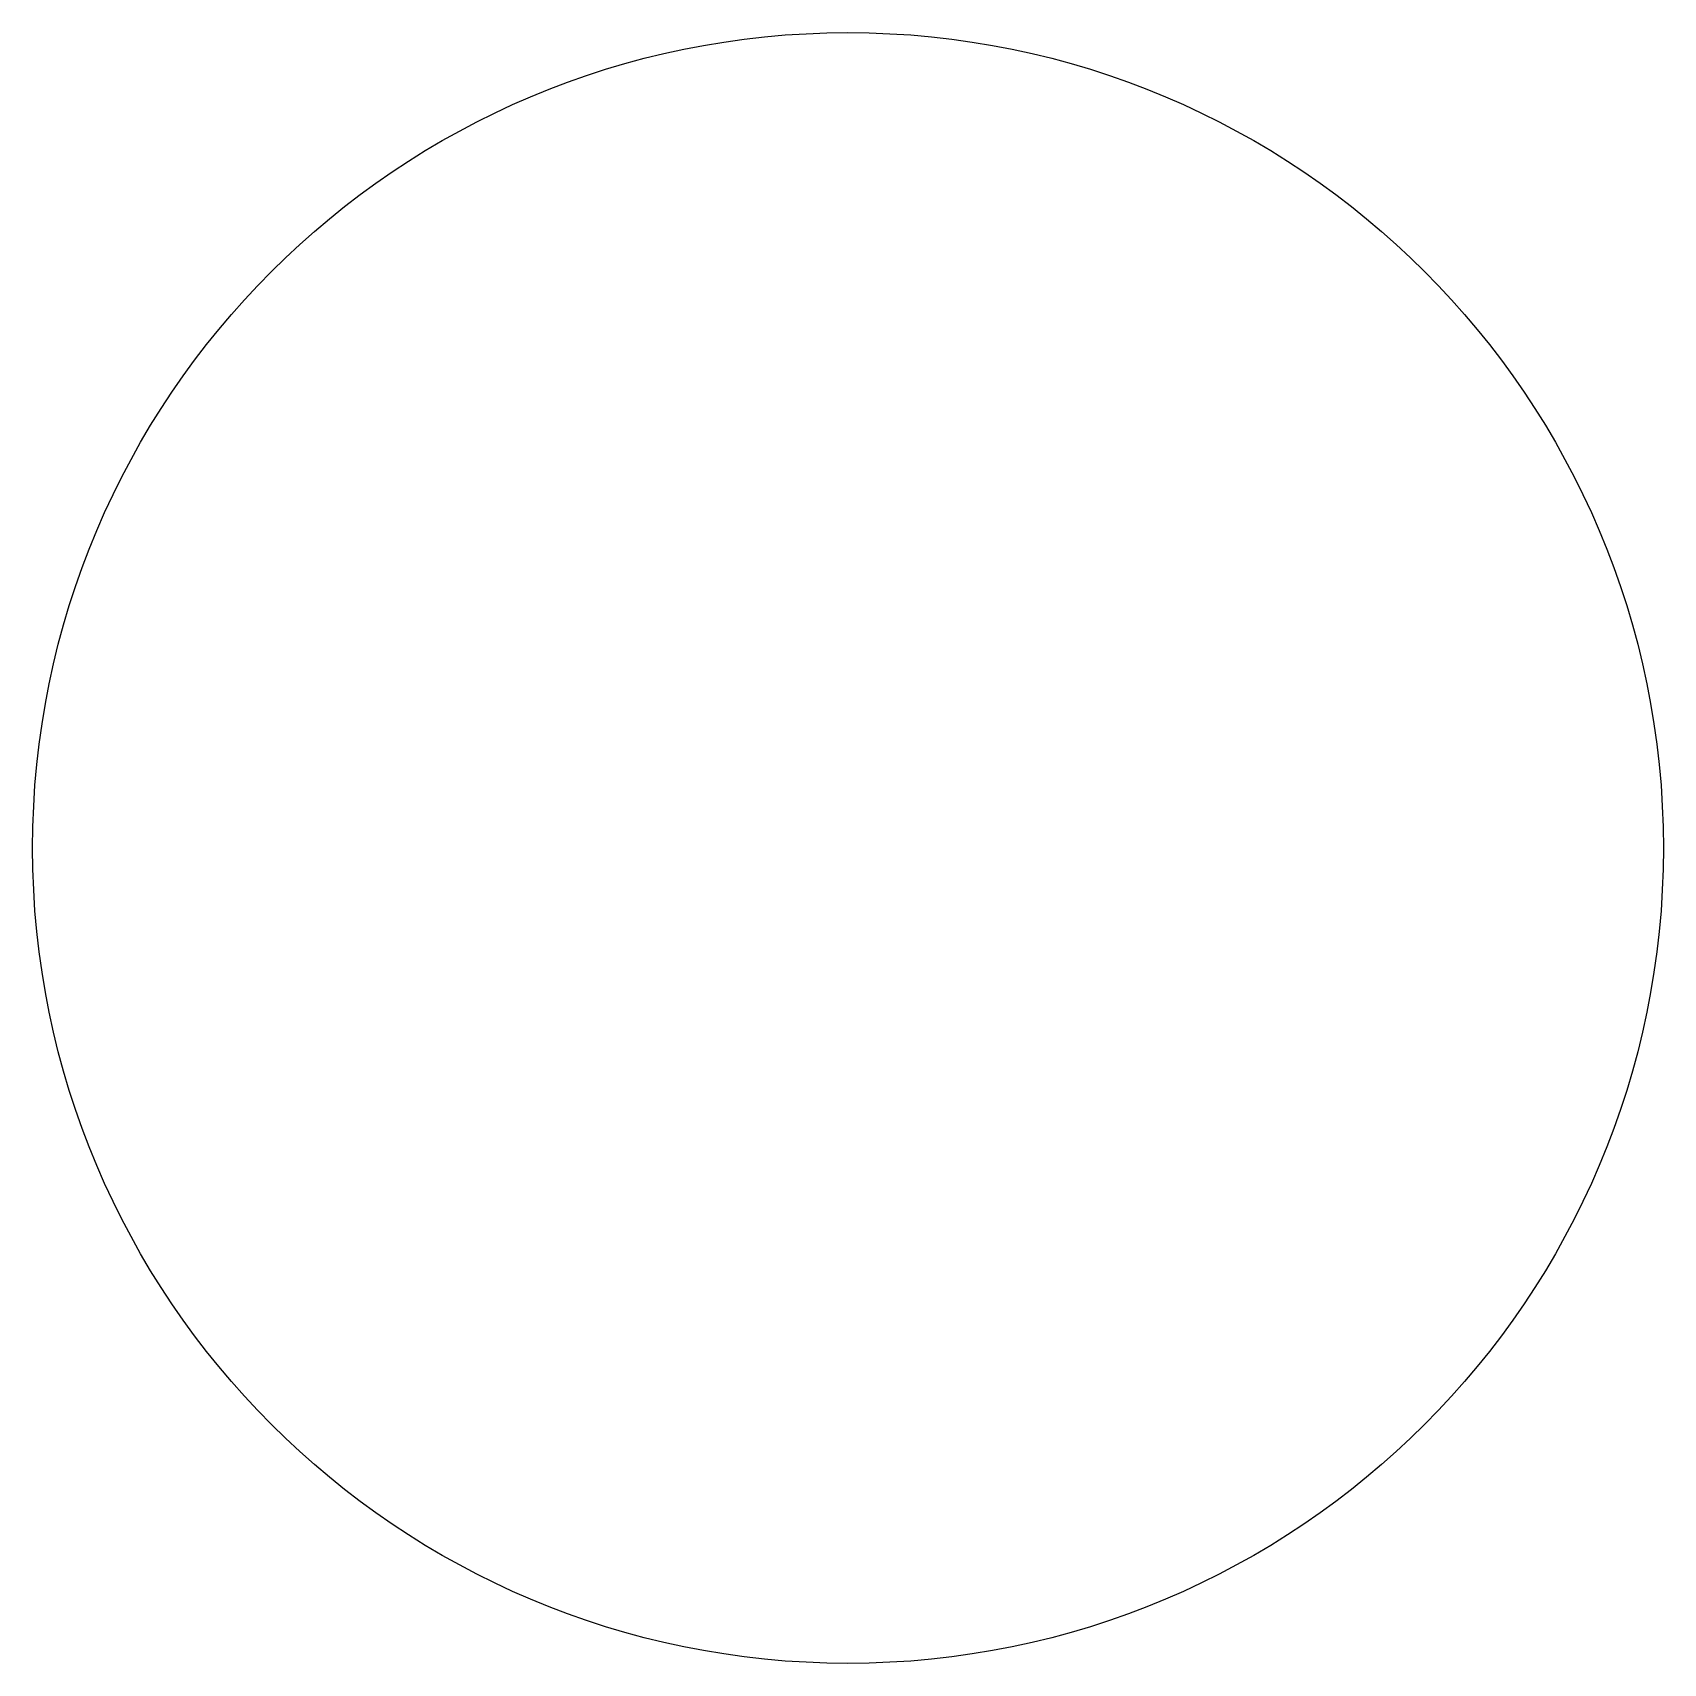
# Model space of a CAD drawing. Extents: x 62.8 to 159.4, y 92.9 to 134.4.
# Drawn here: x 123.44 to 159.37, y 92.93 to 128.85 of the extents above; entities that cross this region are included whole.
import ezdxf

# ---------------------------------------------------------------- set-up
doc = ezdxf.new("R2010")
doc.units = 0
doc.layers.add('Layer_1', color=7, linetype='CONTINUOUS')

msp = doc.modelspace()

# ---------------------------------------------------------------- linework, layer by layer
at = {"layer": 'Layer_1', "color": 7}
msp.add_lwpolyline([(159.365481, 110.89023), (159.365481, 110.89023)], dxfattribs=at)
for points in [[(123.440066, 110.89023), (123.440066, 120.81076), (131.482244, 128.852938), (141.402773, 128.852938)], [(141.402773, 128.852938), (151.323303, 128.852938), (159.365481, 120.81076), (159.365481, 110.89023)], [(141.402773, 92.927524), (131.482244, 92.927524), (123.440066, 100.969701), (123.440066, 110.89023)], [(159.365481, 110.89023), (159.365481, 100.969701), (151.323303, 92.927524), (141.402773, 92.927524)]]:
    msp.add_open_spline(points, degree=3, dxfattribs=at)

doc.saveas('drawing.dxf')
